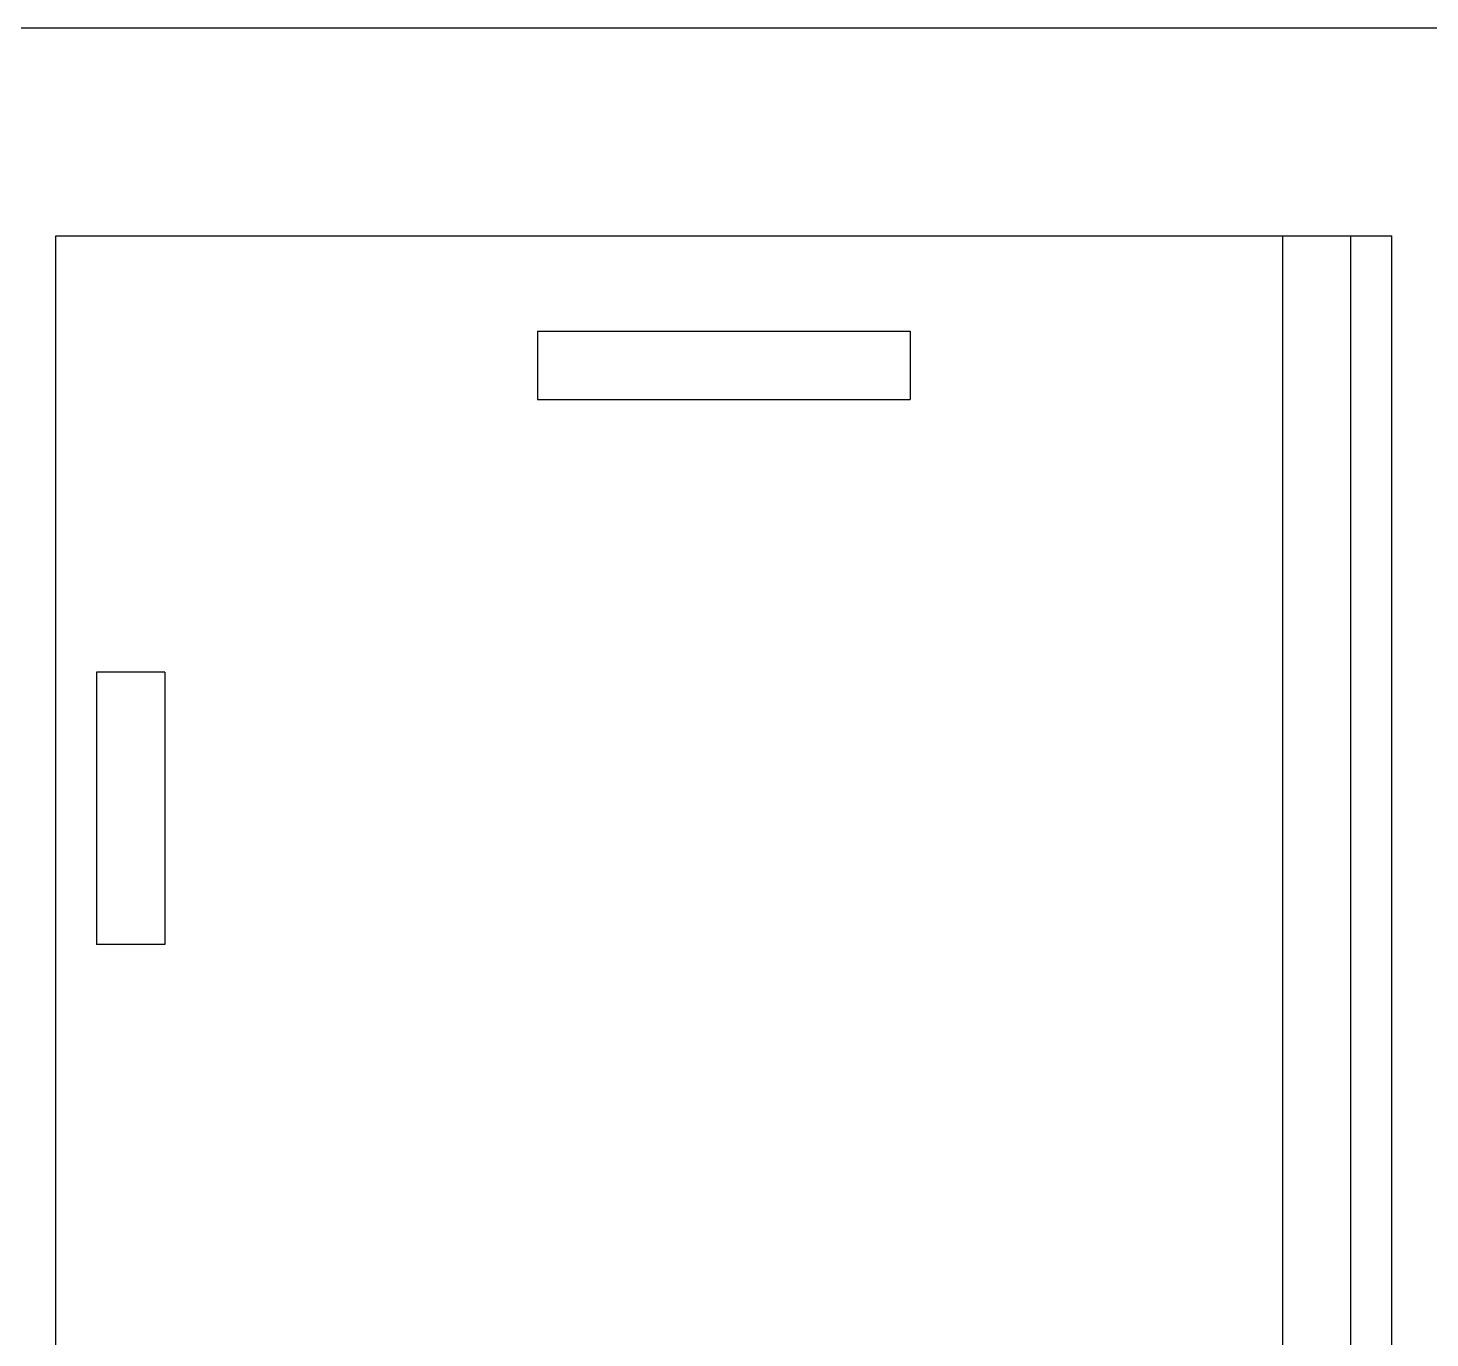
# Model space of a CAD drawing. Extents: x -250 to 250, y -180 to 180.
# Drawn here: x -150.4 to -47.6, y 83.9 to 180 of the extents above; entities that cross this region are included whole.
import ezdxf

# ---------------------------------------------------------------- set-up
doc = ezdxf.new("R2010")
doc.units = 0
doc.layers.get('0').update_dxf_attribs({"linetype": 'CONTINUOUS'})

msp = doc.modelspace()

# ---------------------------------------------------------------- linework, layer by layer
for p, q in [((250, 180), (-250, 180)), ((-148.42, -164.25), (-148.42, 164.75)), ((-148.42, 164.75), (-58.42, 164.75)), ((-58.42, -153.25), (-58.42, 164.75)), ((-58.42, 164.75), (-53.42, 164.75)), ((-53.42, 164.75), (-50.42, 164.75)), ((-53.42, -153.25), (-53.42, 164.75)), ((-50.42, -164.25), (-50.42, 164.75)), ((-113.09, 157.75), (-85.76, 157.75)), ((-113.09, 157.75), (-113.09, 152.75)), ((-85.76, 157.75), (-85.76, 152.75)), ((-113.09, 152.75), (-85.76, 152.75)), ((-145.42, 132.75), (-145.42, 112.75)), ((-140.42, 132.75), (-145.42, 132.75)), ((-140.42, 132.75), (-140.42, 112.75)), ((-140.42, 112.75), (-145.42, 112.75))]:
    msp.add_line(p, q)

doc.saveas('drawing.dxf')
